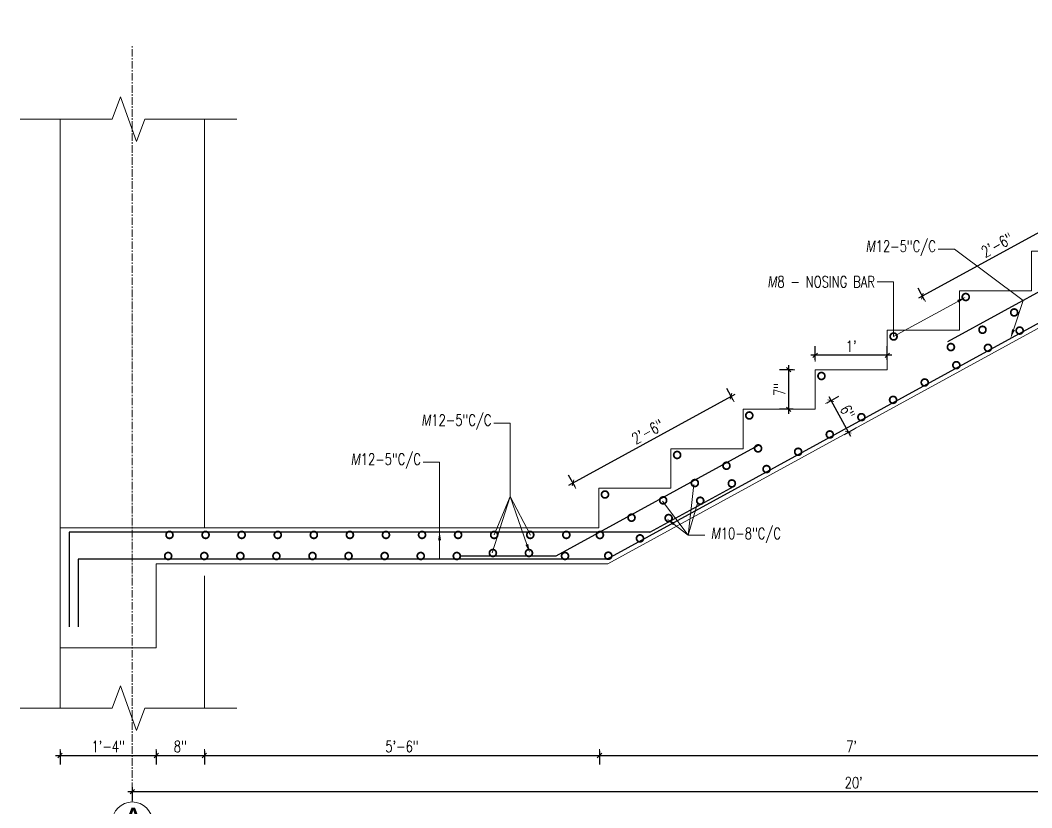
# Model space of a CAD drawing. Header units: inches. Extents: x 0 to 162649, y -36601 to -26324.
# Drawn here: x 159810.5 to 159978.7, y -30652.8 to -30521.8 of the extents above; entities that cross this region are included whole.
import ezdxf
from ezdxf import colors
from ezdxf.entities.mleader import LeaderData, LeaderLine
from ezdxf.enums import TextEntityAlignment as Align
from ezdxf.math import Vec2, Vec3

# ---------------------------------------------------------------- set-up
doc = ezdxf.new("R2010")
doc.units = ezdxf.units.IN
doc.header["$MEASUREMENT"] = 0
doc.linetypes.add('CENTER', pattern=[2, 1.25, -0.25, 0.25, -0.25])
for name, color, linetype, lineweight in [('CENTRE', 253, 'CENTER', 5), ('Dim', 1, 'Continuous', 13), ('Frame', 61, 'Continuous', 9), ('Grid', 9, 'Continuous', 13), ('Line', 31, 'Continuous', 5), ('Rein', 3, 'Continuous', 30), ('TEXT', 7, 'Continuous', 9), ('Title', 4, 'Continuous', 18)]:
    doc.layers.add(name, color=color, linetype=linetype, lineweight=lineweight)
doc.styles.add('Arial', font='arial.ttf', dxfattribs={"width": 0.8})
doc.styles.add('DIM', font='simplex.shx', dxfattribs={"width": 0.75})
doc.styles.add('S20', font='romans.shx', dxfattribs={"width": 0.75})
doc.styles.get("Standard").update_dxf_attribs({"font": 'arial.ttf'})
doc.dimstyles.new('d20', dxfattribs={"dimscale": 24, "dimtxt": 0.078125, "dimasz": 0.03125, "dimexe": 0.0625, "dimexo": 0.03125, "dimgap": 0.015625, "dimtad": 1, "dimtoh": 1, "dimdec": 0, "dimzin": 0, "dimdsep": 46, "dimlunit": 4, "dimtxsty": 'S20', "dimblk": 'OBLIQUE', "dimcen": 0.0625, "dimdle": 0.03125, "dimclrd": 256, "dimclre": 256, "dimclrt": 2, "dimadec": 0, "dimazin": 0, "dimtm": 1e-09, "dimtfac": 1, "dimtdec": 0, "dimtofl": 0, "dimtmove": 1, "dimatfit": 3, "dimfxl": 0.03125, "dimfxlon": 1, "dimtvp": 1, "dimfrac": 1, "dimtzin": 0, "dimarcsym": 0})

# ---------------------------------------------------------------- blocks, each defined once
blk = doc.blocks.new('_DotSmall')
at = {"color": 0, "linetype": 'ByBlock', "const_width": 0.5}
blk.add_lwpolyline([(-0.0625, 0, 1), (0.0625, 0, 1)], format="xyb", close=True, dxfattribs=at)
blk = doc.blocks.new('_Oblique')
for p, q in [((-0.49, -0.49), (0.49, 0.49)), ((0, -1.37), (0, 1.38))]:
    blk.add_line(p, q)
blk = doc.blocks.new('*D828')
at = {"layer": 'Defpoints', "color": 0, "transparency": 16777216}
for p in [(159991.04, -30560.92), (159960.55, -30567.71), (159964.73, -30575.33)]:
    blk.add_point(p, dxfattribs=at)
at = {"layer": 'Dim', "lineweight": -2, "transparency": 16777216}
for p, q in [((159987.52, -30552.94), (159959.89, -30568.07)), ((159987.22, -30553.96), (159986.14, -30551.98)), ((159960.91, -30568.37), (159959.83, -30566.39))]:
    blk.add_line(p, q, dxfattribs=at)
at = {"layer": 'Dim', "lineweight": -2, "transparency": 16777216, "xscale": 0.75, "yscale": 0.75, "zscale": 0.75}
for p, rotation in [((159986.86, -30553.3), 28.70595254342258), ((159960.55, -30567.71), 208.7059525434226)]:
    blk.add_blockref('_Oblique', p, dxfattribs=dict(at, rotation=rotation))
at = {"layer": 'Dim', "color": 2, "transparency": 16777216, "insert": (159972.99, -30559.2), "char_height": 1.875, "attachment_point": 5, "rotation": 28.706, "style": 'S20'}
blk.add_mtext('2\'-6"', dxfattribs=at)
blk = doc.blocks.new('*D829')
at = {"layer": 'Defpoints', "color": 0, "transparency": 16777216}
for p in [(159928.73, -30584.38), (159933.22, -30592.59), (159906.91, -30607)]:
    blk.add_point(p, dxfattribs=at)
at = {"layer": 'Dim', "lineweight": -2, "transparency": 16777216}
for p, q in [((159929.09, -30585.04), (159928.01, -30583.07)), ((159901.76, -30599.15), (159929.39, -30584.02)), ((159902.78, -30599.45), (159901.7, -30597.48))]:
    blk.add_line(p, q, dxfattribs=at)
at = {"layer": 'Dim', "lineweight": -2, "transparency": 16777216, "xscale": 0.75, "yscale": 0.75, "zscale": 0.75}
for p, rotation in [((159928.73, -30584.38), 28.70595254338368), ((159902.42, -30598.79), 208.7059525433837)]:
    blk.add_blockref('_Oblique', p, dxfattribs=dict(at, rotation=rotation))
at = {"layer": 'Dim', "color": 2, "transparency": 16777216, "insert": (159914.86, -30590.28), "char_height": 1.875, "attachment_point": 5, "rotation": 28.706, "style": 'S20'}
blk.add_mtext('2\'-6"', dxfattribs=at)
blk = doc.blocks.new('*U814')
at = {"layer": 'Rein', "xscale": 2.304, "yscale": 2.304, "zscale": 2.304}
blk.add_blockref('_DotSmall', (0, 0), dxfattribs=at)
blk = doc.blocks.new('*U815')
at = {"layer": 'Rein', "color": 0, "linetype": 'ByBlock', "lineweight": -2, "transparency": 16777216}
for p in [(0, 0), (6, 0), (12, 0), (18, 0), (24, 0), (30, 0)]:
    blk.add_blockref('*U814', p, dxfattribs=at)
blk = doc.blocks.new('*D830')
at = {"layer": 'Defpoints', "color": 0, "transparency": 16777216}
for p in [(159942.72, -30577.55), (159942.72, -30579.96), (159954.72, -30579.96)]:
    blk.add_point(p, dxfattribs=at)
at = {"layer": 'Dim', "lineweight": -2, "transparency": 16777216}
for p, q in [((159942.72, -30578.3), (159942.72, -30576.05)), ((159954.72, -30578.3), (159954.72, -30576.05)), ((159955.47, -30577.55), (159941.97, -30577.55))]:
    blk.add_line(p, q, dxfattribs=at)
at = {"layer": 'Dim', "lineweight": -2, "transparency": 16777216, "xscale": 0.75, "yscale": 0.75, "zscale": 0.75, "rotation": 180}
blk.add_blockref('_Oblique', (159942.72, -30577.55), dxfattribs=at)
at = {"layer": 'Dim', "lineweight": -2, "transparency": 16777216, "xscale": 0.75, "yscale": 0.75, "zscale": 0.75}
blk.add_blockref('_Oblique', (159954.72, -30577.55), dxfattribs=at)
at = {"layer": 'Dim', "color": 2, "transparency": 16777216, "insert": (159948.72, -30576.06), "char_height": 1.875, "attachment_point": 5, "style": 'S20'}
blk.add_mtext("1'", dxfattribs=at)
blk = doc.blocks.new('*D831')
at = {"layer": 'Defpoints', "color": 0, "transparency": 16777216}
for p in [(159942.72, -30579.96), (159938.29, -30586.53), (159942.72, -30586.53)]:
    blk.add_point(p, dxfattribs=at)
at = {"layer": 'Dim', "lineweight": -2, "transparency": 16777216}
for p, q in [((159939.04, -30579.96), (159936.79, -30579.96)), ((159938.29, -30579.21), (159938.29, -30587.28)), ((159939.04, -30586.53), (159936.79, -30586.53))]:
    blk.add_line(p, q, dxfattribs=at)
at = {"layer": 'Dim', "lineweight": -2, "transparency": 16777216, "xscale": 0.75, "yscale": 0.75, "zscale": 0.75}
for p, rotation in [((159938.29, -30579.96), 90), ((159938.29, -30586.53), 270)]:
    blk.add_blockref('_Oblique', p, dxfattribs=dict(at, rotation=rotation))
at = {"layer": 'Dim', "color": 2, "transparency": 16777216, "insert": (159936.8, -30583.25), "char_height": 1.875, "attachment_point": 5, "rotation": 90, "style": 'S20'}
blk.add_mtext('7"', dxfattribs=at)
blk = doc.blocks.new('*D836')
at = {"layer": 'Defpoints', "color": 0, "transparency": 16777216}
for p in [(159942.72, -30586.53), (159948.23, -30590.35), (159945.6, -30591.79)]:
    blk.add_point(p, dxfattribs=at)
at = {"layer": 'Dim', "lineweight": -2, "transparency": 16777216}
for p, q in [((159944.69, -30585.45), (159946.66, -30584.37)), ((159944.99, -30584.43), (159948.59, -30591.01)), ((159947.57, -30590.71), (159949.55, -30589.63))]:
    blk.add_line(p, q, dxfattribs=at)
at = {"layer": 'Dim', "lineweight": -2, "transparency": 16777216, "xscale": 0.75, "yscale": 0.75, "zscale": 0.75}
for p, rotation in [((159945.35, -30585.09), 118.7059525434214), ((159948.23, -30590.35), 298.7059525434214)]:
    blk.add_blockref('_Oblique', p, dxfattribs=dict(at, rotation=rotation))
at = {"layer": 'Dim', "color": 2, "transparency": 16777216, "insert": (159948.1, -30587), "char_height": 1.875, "attachment_point": 5, "rotation": 298.706, "style": 'S20'}
blk.add_mtext('6"', dxfattribs=at)
blk = doc.blocks.new('*D854')
at = {"layer": 'Defpoints', "color": 0, "transparency": 16777216}
for p in [(159817.13, -30626.25), (159833.13, -30626.25), (159833.13, -30644.14)]:
    blk.add_point(p, dxfattribs=at)
at = {"layer": 'Dim', "lineweight": -2, "transparency": 16777216}
for p, q in [((159817.13, -30643.39), (159817.13, -30645.64)), ((159833.13, -30643.39), (159833.13, -30645.64)), ((159816.38, -30644.14), (159833.88, -30644.14))]:
    blk.add_line(p, q, dxfattribs=at)
at = {"layer": 'Dim', "lineweight": -2, "transparency": 16777216, "xscale": 0.75, "yscale": 0.75, "zscale": 0.75, "rotation": 180}
blk.add_blockref('_Oblique', (159817.13, -30644.14), dxfattribs=at)
at = {"layer": 'Dim', "lineweight": -2, "transparency": 16777216, "xscale": 0.75, "yscale": 0.75, "zscale": 0.75}
blk.add_blockref('_Oblique', (159833.13, -30644.14), dxfattribs=at)
at = {"layer": 'Dim', "color": 2, "transparency": 16777216, "insert": (159825.13, -30642.65), "char_height": 1.875, "attachment_point": 5, "style": 'S20'}
blk.add_mtext('1\'-4"', dxfattribs=at)
blk = doc.blocks.new('*D855')
at = {"layer": 'Defpoints', "color": 0, "transparency": 16777216}
for p in [(159833.13, -30626.25), (159841.13, -30636.26), (159841.13, -30644.14)]:
    blk.add_point(p, dxfattribs=at)
at = {"layer": 'Dim', "lineweight": -2, "transparency": 16777216}
for p, q in [((159833.13, -30643.39), (159833.13, -30645.64)), ((159841.13, -30643.39), (159841.13, -30645.64)), ((159832.38, -30644.14), (159841.88, -30644.14))]:
    blk.add_line(p, q, dxfattribs=at)
at = {"layer": 'Dim', "lineweight": -2, "transparency": 16777216, "xscale": 0.75, "yscale": 0.75, "zscale": 0.75, "rotation": 180}
blk.add_blockref('_Oblique', (159833.13, -30644.14), dxfattribs=at)
at = {"layer": 'Dim', "lineweight": -2, "transparency": 16777216, "xscale": 0.75, "yscale": 0.75, "zscale": 0.75}
blk.add_blockref('_Oblique', (159841.13, -30644.14), dxfattribs=at)
at = {"layer": 'Dim', "color": 2, "transparency": 16777216, "insert": (159837.13, -30642.65), "char_height": 1.875, "attachment_point": 5, "style": 'S20'}
blk.add_mtext('8"', dxfattribs=at)
blk = doc.blocks.new('*D856')
at = {"layer": 'Defpoints', "color": 0, "transparency": 16777216}
for p in [(159906.85, -30607.33), (159841.13, -30636.26), (159906.85, -30644.14)]:
    blk.add_point(p, dxfattribs=at)
at = {"layer": 'Dim', "lineweight": -2, "transparency": 16777216}
for p, q in [((159841.13, -30643.39), (159841.13, -30645.64)), ((159906.85, -30643.39), (159906.85, -30645.64)), ((159840.38, -30644.14), (159907.6, -30644.14))]:
    blk.add_line(p, q, dxfattribs=at)
at = {"layer": 'Dim', "lineweight": -2, "transparency": 16777216, "xscale": 0.75, "yscale": 0.75, "zscale": 0.75, "rotation": 180}
blk.add_blockref('_Oblique', (159841.13, -30644.14), dxfattribs=at)
at = {"layer": 'Dim', "lineweight": -2, "transparency": 16777216, "xscale": 0.75, "yscale": 0.75, "zscale": 0.75}
blk.add_blockref('_Oblique', (159906.85, -30644.14), dxfattribs=at)
at = {"layer": 'Dim', "color": 2, "transparency": 16777216, "insert": (159873.99, -30642.65), "char_height": 1.875, "attachment_point": 5, "style": 'S20'}
blk.add_mtext('5\'-6"', dxfattribs=at)
blk = doc.blocks.new('*D857')
at = {"layer": 'Defpoints', "color": 0, "transparency": 16777216}
for p in [(159990.72, -30553.67), (159906.85, -30606.25), (159990.72, -30644.14)]:
    blk.add_point(p, dxfattribs=at)
at = {"layer": 'Dim', "lineweight": -2, "transparency": 16777216}
for p, q in [((159906.85, -30643.39), (159906.85, -30645.64)), ((159990.72, -30643.39), (159990.72, -30645.64)), ((159906.1, -30644.14), (159991.47, -30644.14))]:
    blk.add_line(p, q, dxfattribs=at)
at = {"layer": 'Dim', "lineweight": -2, "transparency": 16777216, "xscale": 0.75, "yscale": 0.75, "zscale": 0.75, "rotation": 180}
blk.add_blockref('_Oblique', (159906.85, -30644.14), dxfattribs=at)
at = {"layer": 'Dim', "lineweight": -2, "transparency": 16777216, "xscale": 0.75, "yscale": 0.75, "zscale": 0.75}
blk.add_blockref('_Oblique', (159990.72, -30644.14), dxfattribs=at)
at = {"layer": 'Dim', "color": 2, "transparency": 16777216, "insert": (159948.78, -30642.65), "char_height": 1.875, "attachment_point": 5, "style": 'S20'}
blk.add_mtext("7'", dxfattribs=at)
blk = doc.blocks.new('*D862')
at = {"layer": 'Defpoints', "color": 0, "transparency": 16777216}
for p in [(160069.13, -30573.67), (159829.13, -30626.25), (160069.13, -30650.15)]:
    blk.add_point(p, dxfattribs=at)
at = {"layer": 'Dim', "lineweight": -2, "transparency": 16777216}
for p, q in [((159828.38, -30650.15), (160069.88, -30650.15)), ((159829.13, -30649.4), (159829.13, -30651.65)), ((160069.13, -30649.4), (160069.13, -30651.65))]:
    blk.add_line(p, q, dxfattribs=at)
at = {"layer": 'Dim', "lineweight": -2, "transparency": 16777216, "xscale": 0.75, "yscale": 0.75, "zscale": 0.75, "rotation": 180}
blk.add_blockref('_Oblique', (159829.13, -30650.15), dxfattribs=at)
at = {"layer": 'Dim', "lineweight": -2, "transparency": 16777216, "xscale": 0.75, "yscale": 0.75, "zscale": 0.75}
blk.add_blockref('_Oblique', (160069.13, -30650.15), dxfattribs=at)
at = {"layer": 'Dim', "color": 2, "transparency": 16777216, "insert": (159949.13, -30648.66), "char_height": 1.875, "attachment_point": 5, "style": 'S20'}
blk.add_mtext("20'", dxfattribs=at)
blk = doc.blocks.new('Grid_Ver')
at = {"lineweight": 5}
blk.add_line((0, 131), (0, 0), dxfattribs=at)
blk.add_circle((0, 385), 254, dxfattribs=at)
blk.add_attdef('A', text='', height=200).set_placement((2, 300), align=Align.CENTER)

msp = doc.modelspace()

# ---------------------------------------------------------------- linework, layer by layer
at = {"layer": 'CENTRE'}
msp.add_line((159829.13, -30651.86), (159829.13, -30526.06), dxfattribs=at)
at = {"layer": 'Frame'}
for p, q in [((159817.13, -30636.26), (159817.13, -30538.29)), ((159841.13, -30606.25), (159841.13, -30538.29)), ((159918.72, -30599.67), (159906.72, -30599.67)), ((159906.72, -30599.67), (159906.72, -30606.25)), ((159906.72, -30606.25), (159817.13, -30606.25)), ((159817.13, -30626.25), (159817.13, -30606.25)), ((159841.13, -30636.26), (159841.13, -30614.25))]:
    msp.add_line(p, q, dxfattribs=at)
for points in [[(159918.72, -30599.67), (159918.72, -30593.1), (159930.72, -30593.1), (159930.72, -30586.53), (159942.72, -30586.53), (159942.72, -30579.96), (159954.72, -30579.96), (159954.72, -30573.39), (159966.72, -30573.39), (159966.72, -30566.82), (159978.72, -30566.82), (159978.72, -30560.25), (159990.72, -30560.25), (159990.72, -30553.67), (160103.1, -30553.67)], [(159833.13, -30626.25), (159833.13, -30612.25), (159908.25, -30612.25), (160004.25, -30559.67), (160061.13, -30559.67), (160061.13, -30573.67)], [(159817.13, -30626.25), (159833.13, -30626.25)]]:
    msp.add_lwpolyline(points, dxfattribs=at)
at = {"layer": 'Line'}
for points in [[(159846.5, -30538.29), (159831.2, -30538.29), (159829.85, -30542), (159827.15, -30534.58), (159825.8, -30538.29), (159810.5, -30538.29)], [(159846.5, -30636.26), (159831.2, -30636.26), (159829.85, -30639.97), (159827.15, -30632.55), (159825.8, -30636.26), (159810.5, -30636.26)]]:
    msp.add_lwpolyline(points, dxfattribs=at)
at = {"layer": 'Rein'}
for p, q in [((159908.06, -30611.5), (160011.73, -30554.73)), ((160002.91, -30554.42), (159964.73, -30575.33)), ((159933.22, -30592.59), (159899.6, -30611)), ((159915.24, -30607), (159929.27, -30599.31)), ((159915.24, -30607), (159818.64, -30607)), ((159818.64, -30607), (159818.64, -30622.74)), ((159908.06, -30611.5), (159820.13, -30611.5)), ((159820.13, -30611.5), (159820.13, -30622.74)), ((159899.6, -30611), (159883.6, -30611))]:
    msp.add_line(p, q, dxfattribs=at)

# ---------------------------------------------------------------- block references
at = {"layer": 'Grid'}
ref = msp.add_blockref('Grid_Ver', (159829.13, -30650.15), dxfattribs=dict(at, xscale=0.01316249999654247, yscale=0.01316249999654247, zscale=0.01316249999654247, rotation=180))
ref.add_attrib('A', 'A', dxfattribs={"layer": '0', "height": 4}).set_placement((159829.29, -30656.84), align=Align.CENTER)
at = {"layer": 'Rein', "xscale": -2.304, "yscale": 2.304, "zscale": 2.304}
for p in [(159967.76, -30567.86), (159955.76, -30574.43), (159943.76, -30581), (159931.76, -30587.57), (159919.76, -30594.14), (159907.76, -30600.72), (159835.33, -30607.44, 0.21), (159841.33, -30607.44, 0.21), (159847.33, -30607.44, 0.21), (159853.33, -30607.44, 0.21), (159859.33, -30607.44, 0.21), (159865.33, -30607.44, 0.21), (159871.33, -30607.44, 0.21), (159877.33, -30607.44, 0.21), (159883.33, -30607.44, 0.21), (159889.33, -30607.44, 0.21), (159895.33, -30607.44, 0.21), (159901.33, -30607.44, 0.21), (159835.11, -30610.95, 0.21), (159841.11, -30610.95, 0.21), (159847.11, -30610.95, 0.21), (159853.11, -30610.95, 0.21), (159859.11, -30610.95, 0.21), (159865.11, -30610.95, 0.21), (159871.11, -30610.95, 0.21), (159877.11, -30610.95, 0.21), (159883.11, -30610.95, 0.21), (159889.11, -30610.45, 0.21), (159895.11, -30610.45, 0.21), (159901.11, -30610.95, 0.21)]:
    msp.add_blockref('_DotSmall', p, dxfattribs=at)
at = {"layer": 'Rein'}
for p, xscale, yscale, zscale, rotation in [((159975.82, -30570.43), -2.304, 2.304, 2.304, 28.70470597298499), ((159970.55, -30573.31), -2.304, 2.304, 2.304, 28.70470597298499), ((159976.73, -30573.44), 2.304000000000001, 2.304000000000001, 2.304000000000001, 28.70719911390843), ((159965.29, -30576.19), -2.304, 2.304, 2.304, 28.70470597298499), ((159971.46, -30576.32), 2.304000000000001, 2.304000000000001, 2.304000000000001, 28.70719911390843), ((159966.2, -30579.2), 2.304000000000001, 2.304000000000001, 2.304000000000001, 28.70719911390843), ((159960.94, -30582.08), 2.304000000000001, 2.304000000000001, 2.304000000000001, 28.70719911390843), ((159955.68, -30584.97), 2.304000000000001, 2.304000000000001, 2.304000000000001, 28.70719911390843), ((159950.41, -30587.85), 2.304000000000001, 2.304000000000001, 2.304000000000001, 28.70719911390843), ((159945.15, -30590.73), 2.304000000000001, 2.304000000000001, 2.304000000000001, 28.70719911390843), ((159939.89, -30593.61), 2.304000000000001, 2.304000000000001, 2.304000000000001, 28.70719911390843), ((159934.63, -30596.49), 2.304000000000001, 2.304000000000001, 2.304000000000001, 28.70719911390843), ((159928.86, -30598.88), 2.304000000000001, 2.304000000000001, 2.304000000000001, 28.70719911390843), ((159923.6, -30601.76), 2.304000000000001, 2.304000000000001, 2.304000000000001, 28.70719911390843), ((159918.34, -30604.64), 2.304000000000001, 2.304000000000001, 2.304000000000001, 28.70719911390843), ((159913.58, -30608.02), 2.304000000000001, 2.304000000000001, 2.304000000000001, 28.70719911390843), ((159908.31, -30610.9), 2.304000000000001, 2.304000000000001, 2.304000000000001, 28.70719911390843)]:
    msp.add_blockref('_DotSmall', p, dxfattribs=dict(at, xscale=xscale, yscale=yscale, zscale=zscale, rotation=rotation))
at = {"layer": 'Rein', "rotation": 28.70719911390844}
msp.add_blockref('*U815', (159906.91, -30607.46), dxfattribs=at)

# ---------------------------------------------------------------- dimensions: what is measured, and where the dimension line sits
at = {"layer": 'Dim'}
for p1, p2, distance, picture, middle in [((159991.04, -30560.92), (159964.73, -30575.33), -8.69, '*D828', (159972.99, -30559.2)), ((159906.91, -30607), (159933.22, -30592.59), 9.35, '*D829', (159914.86, -30590.28)), ((159942.72, -30586.53), (159945.6, -30591.79), 3, '*D836', (159948.1, -30587))]:
    dim = msp.add_aligned_dim(p1=p1, p2=p2, distance=distance, dimstyle='d20', dxfattribs=at)
    dim.commit()
    dim.dimension.update_dxf_attribs({"geometry": picture, "text_midpoint": middle})
for base, p1, p2, picture, middle in [((159990.72, -30644.14), (159906.85, -30606.25), (159990.72, -30553.67), '*D857', (159948.78, -30642.65)), ((160069.13, -30650.15), (159829.13, -30626.25), (160069.13, -30573.67), '*D862', (159949.13, -30648.66)), ((159906.85, -30644.14), (159841.13, -30636.26), (159906.85, -30607.33), '*D856', (159873.99, -30642.65)), ((159833.13, -30644.14), (159817.13, -30626.25), (159833.13, -30626.25), '*D854', (159825.13, -30642.65)), ((159841.13, -30644.14), (159833.13, -30626.25), (159841.13, -30636.26), '*D855', (159837.13, -30642.65))]:
    dim = msp.add_linear_dim(base=base, p1=p1, p2=p2, dimstyle='d20', dxfattribs=at)
    dim.commit()
    dim.dimension.update_dxf_attribs({"geometry": picture, "text_midpoint": middle})
for base, p1, p2, angle, picture, middle in [((159942.72, -30577.55), (159954.72, -30579.96), (159942.72, -30579.96), 180, '*D830', (159948.72, -30576.06)), ((159938.29, -30586.53), (159942.72, -30579.96), (159942.72, -30586.53), 90, '*D831', (159936.8, -30583.25))]:
    dim = msp.add_linear_dim(base=base, p1=p1, p2=p2, angle=angle, dimstyle='d20', dxfattribs=at)
    dim.commit()
    dim.dimension.update_dxf_attribs({"geometry": picture, "text_midpoint": middle})

# ---------------------------------------------------------------- leaders
at = {"layer": 'TEXT'}
ml = msp.add_multileader_mtext('Standard', dxfattribs=at)
ml.set_content('{\\Fgothici|c0;M\\Fromans|c0;12-5"C/C}', color=256, style='DIM')
ml.set_leader_properties(color=1, linetype='ByLayer', lineweight=9)
ml.build(insert=Vec2(0, 0))
ml.multileader.update_dxf_attribs({"text_right_attachment_type": 2, "dogleg_length": 0.25, "arrow_head_size": 1.5, "scale": 24})
ctx = ml.context
ctx.base_point, ctx.scale, ctx.char_height, ctx.arrow_head_size, ctx.landing_gap_size, ctx.plane_origin = Vec3(159950.09, -30559.73), 24, 1.875, 1.5, 0.375, Vec3(159971.4, -30570.2)
ctx.right_attachment, ctx.text_align_type = 2, 2
notes = []
notes.append((ctx, [(0, (1, 1, 0), (159965.9, -30559.91), (-1, 0), 2.74, [(0, [(159975.22, -30574.72), (159977.34, -30568.43)], 0, [])])]))
ctx.mtext.insert, ctx.mtext.alignment, ctx.mtext.flow_direction = Vec3(159962.79, -30558.48), 3, 5
ml = msp.add_multileader_mtext('Standard', dxfattribs=at)
ml.set_content('{\\Fgothici|c0;\\W0.75;M\\Fromans|c0;8 - NOSING BAR}', color=256, style='DIM')
ml.set_leader_properties(color=1, linetype='ByLayer', lineweight=9)
ml.build(insert=Vec2(0, 0))
ml.multileader.update_dxf_attribs({"text_right_attachment_type": 2, "dogleg_length": 0.25, "arrow_head_size": 1.5, "scale": 24})
ctx = ml.context
ctx.base_point, ctx.scale, ctx.char_height, ctx.arrow_head_size, ctx.landing_gap_size, ctx.plane_origin = Vec3(159931.91, -30565.34), 24, 1.875, 1.5, 0.375, Vec3(159960, -30570.96)
ctx.right_attachment, ctx.text_align_type = 2, 2
notes.append((ctx, [(0, (1, 1, 0), (159955.76, -30565.34), (-1, 0), 2.74, [(0, [(159967.76, -30567.86), (159955.76, -30574.43)], 0, [])])]))
ctx.mtext.insert, ctx.mtext.alignment, ctx.mtext.flow_direction = Vec3(159952.65, -30564.4), 3, 5
ml = msp.add_multileader_mtext('Standard', dxfattribs=at)
ml.set_content('{\\Fgothici|c0;M\\Fromans|c0;12-5"C/C}', color=256, style='DIM')
ml.set_leader_properties(color=1, linetype='ByLayer', lineweight=9)
ml.build(insert=Vec2(0, 0))
ml.multileader.update_dxf_attribs({"text_right_attachment_type": 2, "dogleg_length": 0.114, "arrow_head_size": 1.5, "scale": 24})
ctx = ml.context
ctx.base_point, ctx.scale, ctx.char_height, ctx.arrow_head_size, ctx.landing_gap_size, ctx.plane_origin = Vec3(159876.18, -30588.66, 0.21), 24, 1.875, 1.5, 0.375, Vec3(159891.06, -30611.24, 0.21)
ctx.right_attachment, ctx.text_align_type = 2, 2
notes.append((ctx, [(0, (1, 1, 0), (159891.99, -30588.84, 0.21), (-1, 0), 2.74, [(7, [(159895.26, -30610.44, 0.21), (159891.99, -30601.07, 0.21), (159895.35, -30607.51, 0.21), (159891.99, -30601.07, 0.21), (159889.33, -30607.44, 0.21), (159891.99, -30601.07, 0.21), (159888.98, -30610.4, 0.21), (159891.99, -30601.07, 0.21)], 0, [])])]))
ctx.mtext.insert, ctx.mtext.alignment, ctx.mtext.flow_direction = Vec3(159888.88, -30587.41, 0.21), 3, 5
ml = msp.add_multileader_mtext('Standard', dxfattribs=at)
ml.set_content('{\\Fgothici|c0;M\\Fromans|c0;12-5"C/C}', color=256, style='DIM')
ml.set_leader_properties(color=1, linetype='ByLayer', lineweight=9)
ml.build(insert=Vec2(0, 0))
ml.multileader.update_dxf_attribs({"text_right_attachment_type": 2, "dogleg_length": 0.25, "arrow_head_size": 1.5, "scale": 24})
ctx = ml.context
ctx.base_point, ctx.scale, ctx.char_height, ctx.arrow_head_size, ctx.landing_gap_size, ctx.plane_origin = Vec3(159864.44, -30595.16, 0.21), 24, 1.875, 1.5, 0.375, Vec3(159885.74, -30605.05, 0.21)
ctx.right_attachment, ctx.text_align_type = 2, 2
notes.append((ctx, [(0, (1, 1, 0), (159880.25, -30595.34, 0.21), (-1, 0), 2.74, [(0, [(159880.25, -30606.85, 0.21), (159880.25, -30611.5, 0.21)], 0, [])])]))
ctx.mtext.insert, ctx.mtext.alignment, ctx.mtext.flow_direction = Vec3(159877.14, -30593.91, 0.21), 3, 5
ml = msp.add_multileader_mtext('Standard', dxfattribs=at)
ml.set_content('{\\Fgothici|c0;M\\Fromans|c0;10-8"C/C}', color=256, style='DIM')
ml.set_leader_properties(color=1, linetype='ByLayer', lineweight=9)
ml.build(insert=Vec2(0, 0))
ml.multileader.update_dxf_attribs({"text_right_attachment_type": 2, "dogleg_length": 0.114, "arrow_head_size": 1.5, "scale": 24})
ctx = ml.context
ctx.base_point, ctx.scale, ctx.char_height, ctx.arrow_head_size, ctx.landing_gap_size, ctx.plane_origin = Vec3(159924.34, -30607.51, 0.21), 24, 1.875, 1.5, 0.375, Vec3(159922.53, -30621.9, 0.21)
ctx.right_attachment, ctx.text_align_type = 2, 2
notes.append((ctx, [(0, (1, 1, 0), (159921.6, -30607.51, 0.21), (1, 0), 2.74, [(7, [(159918.03, -30604.72, 0.21), (159921.6, -30607.51, 0.21), (159917.33, -30601.82, 0.21), (159921.6, -30607.51, 0.21), (159922.52, -30599.08, 0.21), (159921.6, -30607.51, 0.21), (159923.22, -30601.97, 0.21), (159921.6, -30607.51, 0.21)], 0, [])])]))
ctx.mtext.insert, ctx.mtext.alignment, ctx.mtext.flow_direction = Vec3(159937.03, -30606.26, 0.21), 3, 5
at = {"layer": 'Title'}
ml = msp.add_multileader_mtext('Standard', dxfattribs=at)
ml.set_content('{\\W0.75;\\LSTAIRCASE  DETAIL PLAN}', color=256, style='Arial')
ml.set_leader_properties(color=1, linetype='ByLayer', lineweight=9)
ml.build(insert=Vec2(0, 0))
ml.multileader.update_dxf_attribs({"leader_type": 0, "has_dogleg": 0, "text_left_attachment_type": 5, "text_right_attachment_type": 5, "dogleg_length": 0, "arrow_head_size": 4.5, "scale": 48})
ctx = ml.context
ctx.base_point, ctx.scale, ctx.char_height, ctx.arrow_head_size, ctx.landing_gap_size, ctx.plane_origin = Vec3(159878.3, -30516.73), 48, 12, 4.5, 0, Vec3(159859.53, -30524.41)
ctx.left_attachment, ctx.right_attachment, ctx.text_align_type = 5, 5, 1
notes.append((ctx, [(0, (1, 1, 0), (159878.3, -30516.73), (1, 0), 0, [(0, [(159878.3, -30515.73)], 0, [])])]))
ctx.mtext.insert, ctx.mtext.alignment, ctx.mtext.flow_direction = Vec3(159956.81, -30502.13), 2, 5
for ctx, leaders in notes:
    for number, flags, end, landing, length, lines in leaders:
        leader = LeaderData()
        leader.index, (leader.has_last_leader_line, leader.has_dogleg_vector, leader.attachment_direction) = number, flags
        leader.last_leader_point, leader.dogleg_vector, leader.dogleg_length = Vec3(end), Vec3(landing), length
        for number, points, colour, breaks in lines:
            line = LeaderLine()
            line.index, line.vertices, line.color, line.breaks = number, Vec3.list(points), colors.encode_raw_color(colour), breaks
            leader.lines.append(line)
        ctx.leaders.append(leader)

doc.saveas('drawing.dxf')
